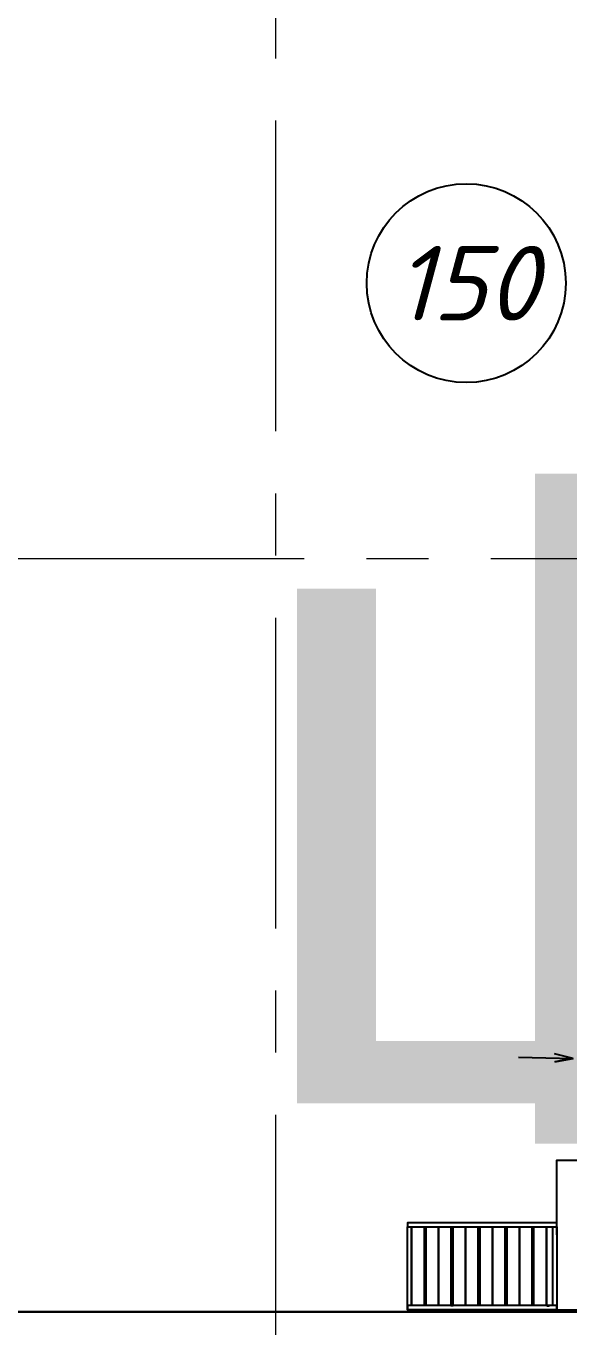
# Model space of a CAD drawing. Header units: millimetres. Extents: x -9096648 to 8741128, y -70248 to 735163.
# Drawn here: x -216237 to -214053, y 109509 to 114744 of the extents above; entities that cross this region are included whole.
import ezdxf
from ezdxf.enums import TextEntityAlignment as Align

# ---------------------------------------------------------------- set-up
doc = ezdxf.new("R2018")
doc.units = ezdxf.units.MM
doc.linetypes.add('CENTER', pattern=[2, 1.25, -0.25, 0.25, -0.25])
for name, color, linetype, lineweight in [('АР_Маркер экспликации', 239, 'Continuous', 13), ('АР_Номер помещения', 1, 'Continuous', 25), ('АР_Оси', 193, 'Continuous', 9), ('АР_Перегородки газоблок', 165, 'Continuous', 30), ('АР_Помещения_площадь', 19, 'Continuous', 9), ('АР_тонкая линия', 250, 'Continuous', 0), ('ТХ_пищеблок', 30, 'Continuous', 20)]:
    doc.layers.add(name, color=color, linetype=linetype, lineweight=lineweight)
doc.layers.add('АР_Названия помещений', color=124, linetype='Continuous', lineweight=5, plot=False)
doc.layers.add('ТХ_ВК_трапы', color=5, linetype='Continuous')
doc.styles.add('ISOCPEUR', font='isocpeui.ttf', dxfattribs={"height": 250})
doc.styles.get("Standard").update_dxf_attribs({"font": 'arial.ttf'})

# ---------------------------------------------------------------- blocks, each defined once
blk = doc.blocks.new('*U2302')
at = {"color": 8, "style": 'ISOCPEUR', "flags": 1}
blk.add_attdef('КАТЕГОРИЯ', (-499.2, -2092.2), '', height=250, dxfattribs=at)
at = {"layer": 'АР_Номер помещения', "color": 8, "style": 'ISOCPEUR'}
blk.add_attdef('НОМЕР_ПОМЕЩЕНИЯ', text='', height=300, dxfattribs=at).set_placement((2520.3, -1416.1), align=Align.MIDDLE_CENTER)
at = {"layer": 'АР_Помещения_площадь', "color": 8, "lineweight": 30, "flags": 104}
blk.add_attdef('ИМЯ_ПОМЕЩЕНИЯ', text='', height=100, dxfattribs=at).set_placement((157.6, 1217.1), align=Align.MIDDLE_CENTER)
at = {"layer": 'АР_Помещения_площадь', "color": 8, "style": 'ISOCPEUR'}
blk.add_attdef('ПЛОЩАДЬ_ПОМЕЩЕНИЯ', text='', height=200, dxfattribs=at).set_placement((1399.1, -2454.1), align=Align.MIDDLE_RIGHT)
blk = doc.blocks.new('*U2305')
at = {"layer": 'АР_Номер помещения', "color": 8}
blk.add_circle((2781.3, -1797.8), 400, dxfattribs=at)
at = {"color": 8, "style": 'ISOCPEUR', "flags": 1}
blk.add_attdef('КАТЕГОРИЯ', (-499.2, -2092.2), '', height=250, dxfattribs=at)
at = {"layer": 'АР_Номер помещения', "color": 8, "style": 'ISOCPEUR'}
blk.add_attdef('НОМЕР_ПОМЕЩЕНИЯ', text='', height=300, dxfattribs=at).set_placement((2781.3, -1797.8), align=Align.MIDDLE_CENTER)
at = {"layer": 'АР_Помещения_площадь', "color": 8, "lineweight": 30, "flags": 104}
blk.add_attdef('ИМЯ_ПОМЕЩЕНИЯ', text='', height=100, dxfattribs=at).set_placement((157.6, 1217.1), align=Align.MIDDLE_CENTER)
at = {"layer": 'АР_Помещения_площадь', "color": 8, "style": 'ISOCPEUR'}
blk.add_attdef('ПЛОЩАДЬ_ПОМЕЩЕНИЯ', text='', height=200, dxfattribs=at).set_placement((4654.4, -5003.8), align=Align.MIDDLE_RIGHT)
blk = doc.blocks.new('A$C985b353d')
at = {"layer": 'ТХ_ВК_трапы', "color": 8, "ltscale": 100}
for p, q in [((6.4, 408.7), (2.2, 189.2)), ((2.2, 189.2), (-11.2, 263.5)), ((-11.2, 263.5), (2.2, 189.2)), ((2.2, 189.2), (19.8, 264.3)), ((-407.4, 3.3), (-187.9, -0.9)), ((-187.9, -0.9), (-263, 16.7)), ((192.3, -0.9), (267.4, 16.7)), ((411.8, 3.3), (192.3, -0.9)), ((-187.9, -0.9), (-262.2, -14.3)), ((-262.2, -14.3), (-187.9, -0.9)), ((192.3, -0.9), (266.6, -14.3)), ((266.6, -14.3), (192.3, -0.9)), ((9.7, -190.8), (-3.8, -265.2)), ((-3.8, -265.2), (9.7, -190.8)), ((13.8, -410.3), (9.7, -190.8)), ((9.7, -190.8), (27.3, -265.9))]:
    blk.add_line(p, q, dxfattribs=at)

msp = doc.modelspace()

# ---------------------------------------------------------------- linework, layer by layer
at = {"layer": 'АР_Оси', "color": 8, "linetype": 'CENTER', "ltscale": 1000}
for p, q in [((-215233.92, 134363.15), (-215233.92, 78630.8)), ((-224367.61, 112600.68), (-141189.21, 112600.68))]:
    msp.add_line(p, q, dxfattribs=at)
at = {"layer": 'АР_Перегородки газоблок', "color": 8, "ltscale": 100}
msp.add_lwpolyline([(-217983.93, 109570.58), (-212153.92, 109570.58)], dxfattribs=at)
at = {"layer": 'ТХ_пищеблок', "color": 8, "linetype": 'ByBlock', "lineweight": -2, "ltscale": 100, "elevation": 35.13}
msp.add_lwpolyline([(-214102.5, 109578.87), (-213497.5, 109579.4), (-213498.03, 110179.4), (-214103.03, 110178.87), (-214102.5, 109578.87)], dxfattribs=at)
at = {"layer": 'ТХ_пищеблок', "color": 8, "linetype": 'ByBlock', "lineweight": -2}
for points, elevation in [([(-214102.5, 109928.4), (-214702.92, 109928.4), (-214702.92, 109911.71), (-214102.5, 109911.71)], 35.13), ([(-214686.23, 109861.64), (-214686.23, 109911.71)], 35.13), ([(-214577.75, 109861.64), (-214577.75, 109911.71)], 35.13), ([(-214469.26, 109861.64), (-214469.26, 109911.71)], 35.13), ([(-214360.78, 109861.64), (-214360.78, 109911.71)], 35.13), ([(-214252.29, 109861.64), (-214252.29, 109911.71)], 35.13), ([(-214143.81, 109861.64), (-214143.81, 109911.71)], 35.13), ([(-214686.23, 109844.95), (-214686.23, 109861.64)], 35.13), ([(-214636.16, 109844.95), (-214627.82, 109844.95), (-214627.82, 109853.29), (-214636.16, 109853.29)], 35.13), ([(-214577.75, 109844.95), (-214577.75, 109861.64)], 35.13), ([(-214519.33, 109844.95), (-214519.33, 109853.29), (-214527.68, 109853.29), (-214527.68, 109844.95)], 35.13), ([(-214469.26, 109844.95), (-214469.26, 109861.64)], 35.13), ([(-214419.19, 109844.95), (-214410.85, 109844.95), (-214410.85, 109853.29), (-214419.19, 109853.29)], 35.13), ([(-214360.78, 109844.95), (-214360.78, 109861.64)], 35.13), ([(-214310.71, 109844.95), (-214302.36, 109844.95), (-214302.36, 109853.29), (-214310.71, 109853.29)], 35.13), ([(-214252.29, 109844.95), (-214252.29, 109861.64)], 35.13), ([(-214202.22, 109844.95), (-214193.88, 109844.95), (-214193.88, 109853.29), (-214202.22, 109853.29)], 35.13), ([(-214143.81, 109844.95), (-214143.81, 109861.64)], 35.13), ([(-214102.5, 109595.56), (-214702.92, 109595.56), (-214702.92, 109578.87), (-214102.5, 109578.87)], -778.98)]:
    msp.add_lwpolyline(points, close=True, dxfattribs=dict(at, elevation=elevation))
at = {"layer": 'ТХ_пищеблок', "color": 8, "linetype": 'ByBlock', "lineweight": -2, "elevation": 35.13}
for points in [[(-214519.33, 109595.56), (-214519.33, 109844.95), (-214519.33, 109861.64), (-214519.33, 109911.71), (-214469.26, 109911.71), (-214410.85, 109911.71), (-214102.5, 109911.71), (-214102.5, 109578.87), (-214702.92, 109578.87), (-214702.92, 109911.71), (-214686.23, 109911.71), (-214636.16, 109911.71), (-214577.75, 109911.71), (-214527.68, 109911.71), (-214527.68, 109861.64), (-214527.68, 109844.95), (-214527.68, 109595.56)], [(-214636.16, 109911.71), (-214636.16, 109861.64), (-214636.16, 109844.95), (-214636.16, 109595.56)], [(-214627.82, 109595.56), (-214627.82, 109844.95), (-214627.82, 109861.64), (-214627.82, 109911.71)], [(-214419.19, 109911.71), (-214419.19, 109861.64), (-214419.19, 109844.95), (-214419.19, 109595.56)], [(-214410.85, 109595.56), (-214410.85, 109844.95), (-214410.85, 109861.64), (-214410.85, 109911.71)], [(-214310.71, 109911.71), (-214310.71, 109861.64), (-214310.71, 109844.95), (-214310.71, 109595.56)], [(-214302.36, 109595.56), (-214302.36, 109844.95), (-214302.36, 109861.64), (-214302.36, 109911.71)], [(-214202.22, 109911.71), (-214202.22, 109861.64), (-214202.22, 109844.95), (-214202.22, 109595.56)], [(-214193.88, 109595.56), (-214193.88, 109844.95), (-214193.88, 109861.64), (-214193.88, 109911.71)], [(-214119.81, 109911.71), (-214119.81, 109595.56)], [(-214686.23, 109844.95), (-214686.23, 109853.29), (-214686.23, 109844.95)], [(-214686.23, 109595.56), (-214686.23, 109844.95)], [(-214686.23, 109844.95), (-214686.23, 109595.56)], [(-214577.75, 109844.95), (-214577.75, 109853.29), (-214577.75, 109844.95)], [(-214577.75, 109595.56), (-214577.75, 109844.95)], [(-214577.75, 109844.95), (-214577.75, 109595.56)], [(-214469.26, 109844.95), (-214469.26, 109853.29), (-214469.26, 109844.95)], [(-214469.26, 109595.56), (-214469.26, 109844.95)], [(-214469.26, 109844.95), (-214469.26, 109595.56)], [(-214360.78, 109844.95), (-214360.78, 109853.29), (-214360.78, 109844.95)], [(-214360.78, 109595.56), (-214360.78, 109844.95)], [(-214360.78, 109844.95), (-214360.78, 109595.56)], [(-214252.29, 109844.95), (-214252.29, 109853.29), (-214252.29, 109844.95)], [(-214252.29, 109595.56), (-214252.29, 109844.95)], [(-214252.29, 109844.95), (-214252.29, 109595.56)], [(-214143.81, 109844.95), (-214143.81, 109853.29), (-214143.81, 109844.95)], [(-214143.81, 109595.56), (-214143.81, 109844.95)], [(-214143.81, 109844.95), (-214143.81, 109595.56)], [(-214577.75, 109595.56), (-214577.75, 109595.56)], [(-214577.75, 109595.56), (-214577.75, 109595.56)], [(-214577.75, 109595.56), (-214577.75, 109595.56)], [(-214527.68, 109595.56), (-214527.68, 109595.56)], [(-214519.33, 109595.56), (-214527.68, 109595.56), (-214519.33, 109595.56)]]:
    msp.add_lwpolyline(points, dxfattribs=at)
at = {"layer": 'ТХ_пищеблок', "color": 8, "linetype": 'ByBlock', "lineweight": -2}
for points in [[(-214191.84, 109594.48), (-214191.84, 109594.48)], [(-214191.84, 109594.48), (-214191.84, 109594.48)], [(-214191.84, 109594.48), (-214191.84, 109594.48)], [(-214141.77, 109594.48), (-214141.77, 109594.48)], [(-214141.77, 109594.48), (-214133.43, 109594.48), (-214141.77, 109594.48)], [(-214133.43, 109594.48), (-214133.43, 109594.48)]]:
    msp.add_lwpolyline(points, dxfattribs=at)

# ---------------------------------------------------------------- block references
at = {"layer": 'АР_Маркер экспликации', "color": 8}
ref = msp.add_blockref('*U2302', (-217247.64, 118679.84), dxfattribs=at)
lines = msp.add_mtext('Холодный цех', dxfattribs={"layer": 'АР_Названия помещений', "color": 8, "insert": (-215396.5, 117601.5), "char_height": 2696.6508, "width": 926.94, "attachment_point": 1})
ref.add_attrib('ИМЯ_ПОМЕЩЕНИЯ', '', (-215396.5, 117601.5), dxfattribs={"flags": 104}).embed_mtext(lines)
ref = msp.add_blockref('*U2305', (-217247.73, 115506.8), dxfattribs=at)
ref.add_attrib('НОМЕР_ПОМЕЩЕНИЯ', '150', dxfattribs={"layer": 'АР_Номер помещения', "color": 8, "height": 300, "style": 'ISOCPEUR'}).set_placement((-214466.4, 113709.05), align=Align.MIDDLE_CENTER)
lines = msp.add_mtext('Горячий цех', dxfattribs={"layer": 'АР_Названия помещений', "color": 8, "insert": (-214485.6, 112941.21), "char_height": 2696.6508, "width": 926.94, "attachment_point": 1})
ref.add_attrib('ИМЯ_ПОМЕЩЕНИЯ', '', (-214485.6, 112941.21), dxfattribs={"flags": 104}).embed_mtext(lines)
at = {"layer": 'АР_тонкая линия', "color": 8, "ltscale": 500}
msp.add_blockref('A$C985b353d', (-213848.34, 110590.9), dxfattribs=at)

doc.saveas('drawing.dxf')
